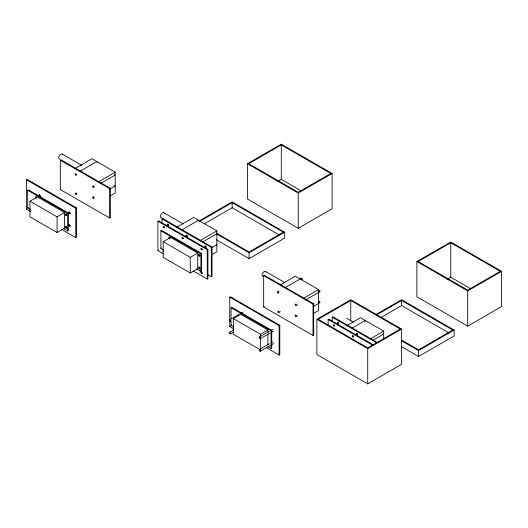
<?xml version="1.0" encoding="UTF-8"?>
<svg xmlns="http://www.w3.org/2000/svg" width="528" height="528" viewBox="0 0 528 528"><rect width="100%" height="100%" fill="white"/><g stroke="black" fill="none" stroke-linecap="round" stroke-linejoin="round"><path stroke-width="0.79" d="M30.631 211.55L26.4 209.108L26.4 179.758L27.08 179.362L76.428 207.854L76.428 237.211L75.748 237.6L61.651 229.462M60.298 160.189L60.971 159.799L110.326 188.291L110.326 217.642L109.646 218.031L60.298 189.539L60.298 160.189L109.646 188.681L110.326 188.291M30.545 209.543L27.687 207.893L27.687 190.285L28.367 189.895L68.363 212.982L68.363 230.597L67.683 230.987L63.4 228.512M75.128 168.485L91.958 158.77L115.203 172.187L115.203 193.063L110.293 195.895M80.183 171.145L96.307 161.832A0.766 0.442 60 0 1 97.145 162.413M29.957 201.181L37.415 196.878L64.528 212.533L64.528 228.188L57.077 232.492L29.957 216.836L29.957 201.181L57.077 216.836L64.528 212.533M27.687 207.893L28.367 207.504M26.4 209.108L27.08 208.718M60.298 189.539L60.971 189.149M98.373 181.903L115.203 172.187M100.703 183.434L114.728 175.336M26.4 179.758L75.748 208.25L76.428 207.854M27.687 190.285L67.683 213.378L68.363 212.982M109.817 189.103L114.728 186.272M247.394 163.713L281.285 144.144L332.125 173.494L332.125 208.718L298.234 228.287L247.394 198.937L247.394 163.713L298.234 193.063L332.125 173.494M281.285 144.923L248.747 163.713L298.234 192.278L330.772 173.494L281.285 144.923L281.285 179.368L301.079 190.793M163.548 253.849L157.912 250.595L157.912 221.245L158.591 220.849L207.94 249.341L207.94 278.698L207.26 279.088L193.162 270.95M161.977 222.968L161.977 218.896L162.657 218.5L212.005 246.992L212.005 276.349L211.325 276.738L207.801 274.705M163.753 250.054L160.895 248.404L160.895 230.789L161.568 230.399L201.564 253.493L201.564 271.102L200.891 271.498L196.601 269.023M176.814 227.192L193.644 217.47L216.889 230.894L216.889 251.77L211.979 254.602M181.863 229.852L197.993 220.539M163.165 241.692L170.623 237.389L197.736 253.044L197.736 268.699L190.278 273.002L163.165 257.347L163.165 241.692L190.278 257.347L197.736 253.044M199.399 220.77L232.142 201.868L284.678 232.201L284.678 238.069L249.084 258.621L216.427 239.765M199.333 221.595L232.142 202.653L283.318 232.201L249.084 251.968L217.1 233.495M160.895 248.404L161.568 248.015M157.912 250.595L158.591 250.206M204.323 223.799L232.142 207.742L279.055 234.828M277.748 181.408L281.285 179.368M200.059 240.61L216.889 230.894M202.382 242.141L216.407 234.043M157.912 221.245L207.26 249.737L207.94 249.341M161.977 218.896L211.325 247.388L212.005 246.992M160.895 230.789L200.891 253.882L201.564 253.493M212.203 247.408L216.407 244.979M216.427 233.891L249.084 252.747L284.678 232.201M263.663 275.642L264.337 275.253L313.691 303.745L313.691 335.056L313.012 335.445L263.663 306.953L263.663 275.642L313.012 304.135L313.691 303.745M233.29 328.555L229.766 326.522L229.766 297.172L230.446 296.776L279.794 325.268L279.794 354.625L279.114 355.014L266.429 347.688M231.053 318.905L231.053 307.699L231.733 307.303L271.729 330.396L271.729 348.011L271.049 348.401L268.191 346.751M280.599 284.684L295.324 276.177L318.569 289.601L318.569 310.477L313.658 313.309M277.642 291.964L279.041 291.159M285.325 287.529L301.369 278.263M229.561 319.783L239.441 314.074M240.854 313.262L242.972 312.035M259.73 349.496L233.323 334.25L233.323 318.595L240.781 314.292L267.901 329.947L267.901 332.416M231.053 320.503L231.053 325.307L231.733 324.918M229.766 326.522L230.446 326.132M263.663 306.953L264.337 306.563M229.561 332.303L233.798 329.861M230.479 333.986A0.957 0.554 60 0 0 230.261 332.528A0.957 0.554 60 0 0 229.37 332.897A0.957 0.554 60 0 0 230.479 333.986L233.343 332.336M278.817 312.444A0.766 0.442 60 0 0 278.639 311.276A0.766 0.442 60 0 0 277.926 311.573A0.766 0.442 60 0 0 278.817 312.444L280.236 311.619M303.145 298.505L318.569 289.601M296.063 305.468L297.455 304.663M305.831 299.831L319.79 291.773M233.323 318.595L260.443 334.25L267.901 329.947M259.387 337.003L269.273 331.294M271.392 330.073L272.804 329.254M229.766 297.172L279.114 325.664L279.794 325.268M231.053 307.699L271.049 330.785L271.729 330.396M296.063 316.404L297.455 315.599M313.507 306.332L319.79 302.709M260.344 338.666L270.23 332.957M271.643 332.138L273.761 330.917M259.387 349.529L269.273 343.82M271.392 342.599L272.804 341.781M260.344 351.186L270.23 345.477M271.643 344.665L273.761 343.444M316.873 319.282L350.77 299.713L401.61 329.063L401.61 364.287L367.719 383.856L316.873 354.506L316.873 319.282L367.719 348.632L401.61 329.063M416.863 261.551L450.76 241.982L501.6 271.339L501.6 306.563L467.702 326.132L416.863 296.776L416.863 261.551L467.702 290.908L501.6 271.339M350.77 300.498L318.232 319.282L367.719 347.853L400.257 329.063L350.77 300.498L350.77 320.998M450.76 242.768L418.222 261.551L467.702 290.123L500.247 271.339L450.76 242.768L450.76 277.207L470.554 288.638M328.126 325.222L328.126 319.519L328.805 319.123L373.223 344.771M332.198 321.242L332.198 317.17L332.871 316.774L377.289 342.421M347.054 325.453L360.472 317.704L383.717 331.122L383.717 338.349M352.11 328.106L364.822 320.767M375.989 314.51L401.61 299.713L454.146 330.046L454.146 335.914L418.559 356.466L401.518 346.625M376.649 314.906L401.61 300.498L452.793 330.046L418.559 349.807L401.498 339.959M380.926 317.526L401.61 305.587L449.236 333.082M447.223 279.253L450.76 277.207M370.3 338.87L383.717 331.122M372.643 340.388L383.236 334.277M401.518 340.758L418.559 350.592L454.146 330.046M62.212 154.064L81.754 165.343M163.898 212.764L183.434 224.05M265.577 271.471L285.12 282.757M346.678 318.292L353.654 322.324M332.198 317.17L376.609 342.811M328.126 319.519L373.25 345.569M199.426 269.867L201.564 271.102M231.053 325.307L233.911 326.957M467.702 290.908L467.702 326.132M418.559 350.592L418.559 356.466M401.61 300.498L401.61 305.587M367.719 348.632L367.719 383.856M313.012 304.135L313.012 335.445M298.234 193.063L298.234 228.287M279.114 325.664L279.114 355.014M271.049 330.785L271.049 348.401M267.901 334.066L267.901 344.777M260.443 334.25L260.443 336.725M260.443 338.369L260.443 349.081M249.084 252.747L249.084 258.621M232.142 202.653L232.142 207.742M211.325 247.388L211.325 276.738M207.26 249.737L207.26 279.088M200.891 253.882L200.891 271.498M190.278 257.347L190.278 273.002M109.646 188.681L109.646 218.031M75.748 208.25L75.748 237.6M67.683 213.378L67.683 230.987M57.077 216.836L57.077 232.492M364.749 320.826A0.766 0.442 60 0 1 365.66 321.354M383.15 333.26A0.766 0.442 60 0 1 383.15 334.303M334.468 325.75A0.766 0.442 60 0 1 334.033 324.997M353.483 336.739A0.766 0.442 60 0 1 353.001 335.544M338.732 323.519A0.766 0.442 60 0 1 338.184 322.238M357.7 334.448A0.766 0.442 60 0 1 357.205 333.082M201.412 254.278A0.957 0.554 60 0 1 201.412 255.268M201.412 266.805A0.957 0.554 60 0 1 201.412 267.788M163.423 251.592A0.766 0.442 60 0 1 163.423 250.483M202.475 273.326A0.766 0.442 60 0 1 201.643 272.21M164.452 227.588A0.766 0.442 60 0 1 163.931 226.281M183.46 238.537A0.766 0.442 60 0 1 182.761 237.316M202.475 249.454A0.766 0.442 60 0 1 201.637 248.444M168.716 225.265A0.766 0.442 60 0 1 167.884 224.149M187.717 236.155A0.766 0.442 60 0 1 186.793 235.231M206.197 247.005A0.766 0.442 60 0 1 205.821 245.771M197.921 220.598A0.766 0.442 60 0 1 198.832 221.12M216.322 243.962A0.766 0.442 60 0 1 216.322 245.012M216.322 233.026A0.766 0.442 60 0 1 216.322 234.076M162.089 217.78A2.878 1.663 -60 0 1 160.426 216.361A2.878 1.663 -60 0 1 162.208 213.074A2.878 1.663 -60 0 1 164.413 213.484M200.396 255.856A0.957 0.554 60 0 1 199.472 255.46A0.957 0.554 60 0 1 199.307 254.298M200.396 268.376A0.957 0.554 60 0 1 199.531 268.059A0.957 0.554 60 0 1 199.241 266.93M169.244 238.927A0.957 0.554 60 0 1 168.689 237.811A0.957 0.554 60 0 1 169.283 237.402A0.957 0.554 60 0 1 170.016 238.392M169.798 238.418A0.957 0.554 60 0 1 169.369 237.488A0.957 0.554 60 0 1 169.732 236.96M66.792 215.391A0.957 0.554 60 0 1 66.053 214.52A0.957 0.554 60 0 1 66.238 213.695M67.234 227.832A0.957 0.554 60 0 1 66.238 227.436A0.957 0.554 60 0 1 66.185 226.241M35.851 198.238A0.957 0.554 60 0 1 35.68 196.891A0.957 0.554 60 0 1 36.762 197.71M36.472 197.769A0.957 0.554 60 0 1 36.208 196.68M70.481 213.444A0.957 0.554 60 0 1 69.656 212.995A0.957 0.554 60 0 1 69.425 211.939M70.481 225.971A0.957 0.554 60 0 1 69.736 225.621A0.957 0.554 60 0 1 69.379 224.657M40.418 196.231A0.957 0.554 60 0 1 39.666 195.479A0.957 0.554 60 0 1 39.706 194.575M76.309 174.834A0.766 0.442 60 0 1 75.814 173.983M94.255 198.046A0.766 0.442 60 0 1 93.621 196.687M94.255 187.117A0.766 0.442 60 0 1 93.535 186.457A0.766 0.442 60 0 1 93.707 185.717M76.837 194.027A0.766 0.442 60 0 1 76.25 193.004M114.642 185.255A0.766 0.442 60 0 1 114.642 186.305M114.642 174.319A0.766 0.442 60 0 1 114.642 175.369M60.067 159.166A2.878 1.663 -60 0 1 59.446 155.549A2.878 1.663 -60 0 1 62.766 154.909M301.224 278.758A0.766 0.442 60 0 1 301.693 278.269A0.766 0.442 60 0 1 302.3 279.226A0.766 0.442 60 0 1 301.719 279.53M318.872 301.871A0.766 0.442 60 0 1 319.407 301.415A0.766 0.442 60 0 1 319.935 302.478A0.766 0.442 60 0 1 319.176 302.485M318.945 291.179A0.766 0.442 60 0 1 319.262 290.42A0.766 0.442 60 0 1 319.948 291.449A0.766 0.442 60 0 1 319.216 291.581M263.71 276.507A2.878 1.663 -60 0 1 262.112 275.029A2.878 1.663 -60 0 1 263.901 271.775A2.878 1.663 -60 0 1 266.092 272.177M333.353 325.373A0.766 0.442 60 0 0 334.231 326.264A0.766 0.442 60 0 0 334.085 325.109A0.766 0.442 60 0 0 333.353 325.373M352.268 336.29A0.766 0.442 60 0 0 353.146 337.187A0.766 0.442 60 0 0 352.994 336.032A0.766 0.442 60 0 0 352.268 336.29M337.425 323.024A0.766 0.442 60 0 0 338.296 323.915A0.766 0.442 60 0 0 338.151 322.76A0.766 0.442 60 0 0 337.425 323.024M356.334 333.94A0.766 0.442 60 0 0 357.212 334.838A0.766 0.442 60 0 0 357.067 333.683A0.766 0.442 60 0 0 356.334 333.94M200.963 272.811A0.766 0.442 60 0 0 201.841 273.702A0.766 0.442 60 0 0 201.689 272.547A0.766 0.442 60 0 0 200.963 272.811M163.139 227.099A0.766 0.442 60 0 0 164.017 227.99A0.766 0.442 60 0 0 163.865 226.835A0.766 0.442 60 0 0 163.139 227.099M182.048 238.016A0.766 0.442 60 0 0 182.926 238.913A0.766 0.442 60 0 0 182.78 237.752A0.766 0.442 60 0 0 182.048 238.016M200.963 248.939A0.766 0.442 60 0 0 201.841 249.83A0.766 0.442 60 0 0 201.689 248.675A0.766 0.442 60 0 0 200.963 248.939M167.204 224.75A0.766 0.442 60 0 0 168.082 225.641A0.766 0.442 60 0 0 167.93 224.486A0.766 0.442 60 0 0 167.204 224.75M186.12 235.666A0.766 0.442 60 0 0 186.998 236.564A0.766 0.442 60 0 0 186.846 235.409A0.766 0.442 60 0 0 186.12 235.666M205.029 246.589A0.766 0.442 60 0 0 205.907 247.48A0.766 0.442 60 0 0 205.762 246.325A0.766 0.442 60 0 0 205.029 246.589M198.521 255.182A0.957 0.554 60 0 0 199.624 256.304A0.957 0.554 60 0 0 199.439 254.859A0.957 0.554 60 0 0 198.521 255.182M198.521 267.709A0.957 0.554 60 0 0 199.624 268.825A0.957 0.554 60 0 0 199.439 267.379A0.957 0.554 60 0 0 198.521 267.709M65.32 214.678A0.957 0.554 60 0 0 66.416 215.794A0.957 0.554 60 0 0 66.231 214.348A0.957 0.554 60 0 0 65.32 214.678M65.32 227.205A0.957 0.554 60 0 0 66.416 228.32A0.957 0.554 60 0 0 66.231 226.875A0.957 0.554 60 0 0 65.32 227.205M68.706 212.718A0.957 0.554 60 0 0 69.808 213.84A0.957 0.554 60 0 0 69.623 212.395A0.957 0.554 60 0 0 68.706 212.718M68.706 225.245A0.957 0.554 60 0 0 69.808 226.36A0.957 0.554 60 0 0 69.623 224.915A0.957 0.554 60 0 0 68.706 225.245M38.881 195.499A0.957 0.554 60 0 0 39.976 196.621A0.957 0.554 60 0 0 39.791 195.175A0.957 0.554 60 0 0 38.881 195.499M75.141 174.418A0.766 0.442 60 0 0 76.019 175.309A0.766 0.442 60 0 0 75.874 174.154A0.766 0.442 60 0 0 75.141 174.418M92.789 197.531A0.766 0.442 60 0 0 93.667 198.422A0.766 0.442 60 0 0 93.522 197.267A0.766 0.442 60 0 0 92.789 197.531M92.789 186.595A0.766 0.442 60 0 0 93.667 187.486A0.766 0.442 60 0 0 93.522 186.331A0.766 0.442 60 0 0 92.789 186.595M75.577 193.552A0.766 0.442 60 0 0 76.454 194.449A0.766 0.442 60 0 0 76.303 193.288A0.766 0.442 60 0 0 75.577 193.552M259.202 337.597A0.957 0.554 60 0 0 260.311 338.679A0.957 0.554 60 0 0 260.086 337.22A0.957 0.554 60 0 0 259.202 337.597M259.202 350.123A0.957 0.554 60 0 0 260.311 351.206A0.957 0.554 60 0 0 260.086 349.747A0.957 0.554 60 0 0 259.202 350.123M229.37 320.377A0.957 0.554 60 0 0 230.479 321.46A0.957 0.554 60 0 0 230.261 320.001A0.957 0.554 60 0 0 229.37 320.377M277.497 292.439A0.766 0.442 60 0 0 278.381 293.304A0.766 0.442 60 0 0 278.203 292.136A0.766 0.442 60 0 0 277.497 292.439M295.145 315.553A0.766 0.442 60 0 0 296.03 316.417A0.766 0.442 60 0 0 295.858 315.249A0.766 0.442 60 0 0 295.145 315.553M295.145 304.616A0.766 0.442 60 0 0 296.03 305.481A0.766 0.442 60 0 0 295.858 304.313A0.766 0.442 60 0 0 295.145 304.616"/></g></svg>
